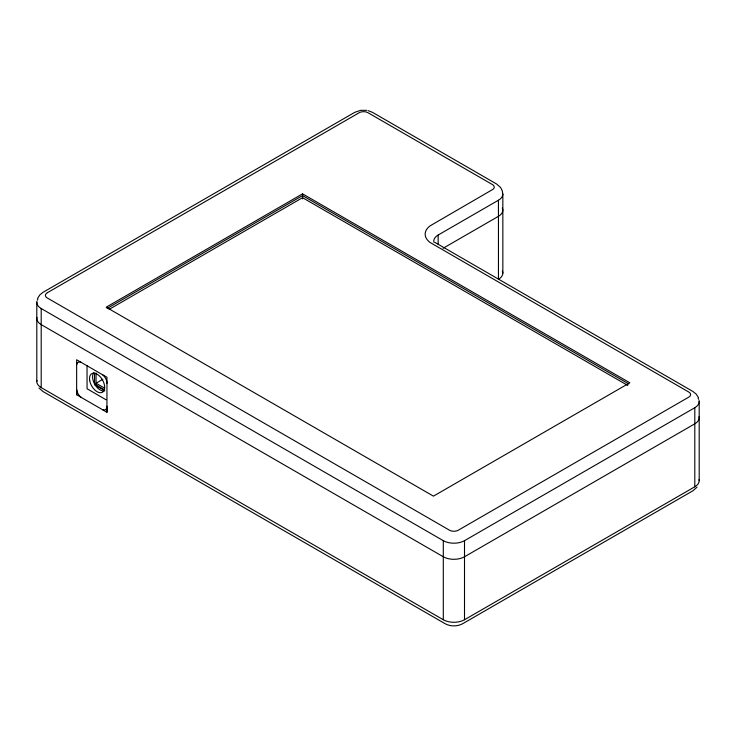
<?xml version="1.0" encoding="UTF-8"?>
<svg xmlns="http://www.w3.org/2000/svg" width="736" height="736" viewBox="0 0 736 736"><rect width="100%" height="100%" fill="white"/><g stroke="black" fill="none" stroke-linecap="round" stroke-linejoin="round"><path stroke-width="1.1" d="M106.95 406.143L106.95 412.261L76.645 394.763L76.645 389.675M106.95 383.318L106.95 382.37A7.489 4.324 60 0 0 102.552 374.734M37.591 298.384L39.808 294.897L43.028 292.312L354.715 112.36L360.594 110.336L366.62 110.336M696.992 487.223L692.972 490.746L462.797 623.64C457.387 626.658 450.423 626.658 445.013 623.64L43.028 391.552L39.008 388.028M302.551 193.844L106.186 307.206L433.449 496.147L629.814 382.784L302.551 193.844L302.551 198.904M107.18 308.384L302.551 195.592L628.811 383.962M109.167 309.341L302.551 197.69L627.817 385.48M102.838 379.298L96.039 383.217L104.613 388.166M433.881 242.291A14.996 8.657 0 0 1 438.15 235.042L498.447 200.229A14.996 8.657 0 0 0 502.329 191.857M443.09 248.28L498.447 216.32A14.996 8.657 0 0 0 502.329 207.957M36.929 301.263A14.996 8.657 0 0 0 41.198 308.522L443.302 540.675A14.996 8.657 0 0 0 464.508 540.675L694.802 407.716A14.996 8.657 0 0 0 699.071 400.458M36.929 380.337A14.996 8.657 0 0 0 41.198 387.596L443.302 619.749A14.996 8.657 0 0 0 464.508 619.749L694.802 486.79A14.996 8.657 0 0 0 699.071 479.532M368.064 110.612L372.499 112.36L496.616 184.018L500.636 187.542L502.421 191.185M104.613 389.914L94.521 384.1L94.521 373.189M94.834 384.974L104.779 390.715M106.067 399.777L87.069 388.755L87.023 365.691M434.856 242.374L692.972 391.506L696.192 394.091L698.409 397.578M699.2 401.589L699.2 480.663M694.802 407.716L694.802 486.79M502.844 194.102L502.844 273.176M498.447 200.229L498.447 279.303A14.996 8.657 0 0 0 502.329 270.94M464.508 540.675L464.508 619.749M443.302 540.675L443.302 619.749M438.15 235.042L438.15 244.242M106.95 412.261L106.95 377.274L76.645 359.775L76.645 394.763M96.039 372.968L96.039 384.974M41.198 308.522L41.198 387.596M36.8 302.395L36.8 381.469M104.337 390.917A10.709 6.182 60 0 1 94.769 384.293A10.709 6.182 60 0 1 93.84 372.71M699.071 416.558A14.996 8.657 0 0 1 694.802 423.807L464.508 556.766A14.996 8.657 0 0 1 443.302 556.766L41.198 324.613A14.996 8.657 0 0 1 36.929 317.363M76.645 364.872A7.498 4.324 60 0 1 81.043 362.314M81.043 397.311A7.498 4.324 60 0 1 76.645 389.675M106.95 407.192A7.489 4.324 60 0 1 102.552 409.722M37.315 300.15A14.996 8.657 0 0 1 37.941 299.083M698.059 398.277A14.996 8.657 0 0 1 698.685 399.344M47.454 292.661L46.718 293.14A6.412 3.698 0 0 0 46.718 297.648L450.009 530.49A6.412 3.698 0 0 0 457.81 530.49L689.282 396.842A6.412 3.698 0 0 0 689.282 392.334L430.045 242.457A23.589 13.616 0 0 1 430.045 225.878L492.927 189.354A6.412 3.698 0 0 0 492.927 184.856L367.512 112.442A6.412 3.698 0 0 0 359.702 112.442L47.454 292.661M89.672 380.365A10.709 6.182 60 0 0 102.092 392.417A10.709 6.182 60 0 0 99.544 376.087A10.709 6.182 60 0 0 89.672 380.365"/></g></svg>
